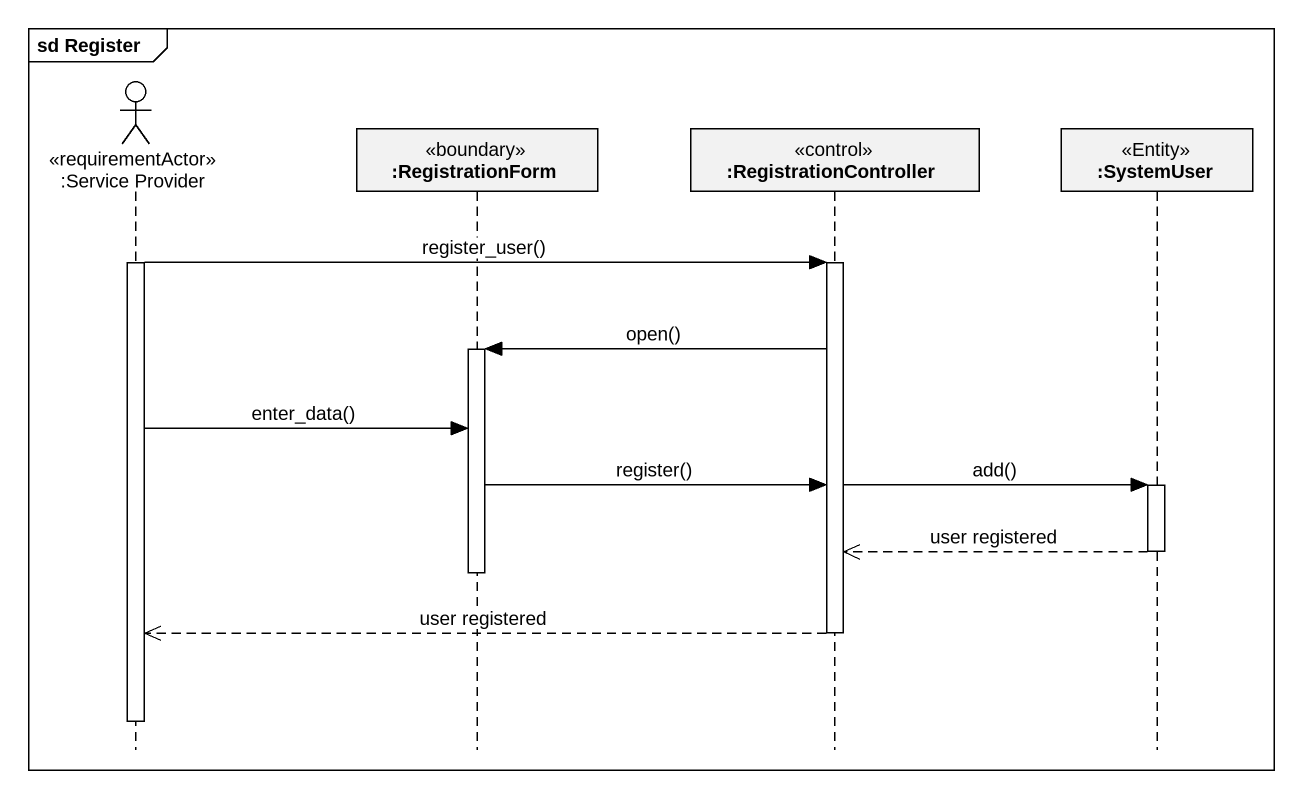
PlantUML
@startuml
mainframe sd Register
hide footbox
actor ":Service Provider" as Service_Provider <<requirementActor>>
participant ":RegistrationForm" as RegistrationForm <<boundary>>
participant ":RegistrationController" as RegistrationController <<control>>
participant ":SystemUser" as SystemUser <<Entity>>

activate Service_Provider
Service_Provider -> RegistrationController : register_user()
activate RegistrationController
RegistrationController -> RegistrationForm : open()
activate RegistrationForm
Service_Provider -> RegistrationForm : enter_data()
RegistrationForm -> RegistrationController : register()
RegistrationController -> SystemUser : add()
activate SystemUser
SystemUser -->> RegistrationController : user registered
deactivate SystemUser
deactivate RegistrationForm
RegistrationController -->> Service_Provider : user registered
deactivate RegistrationController
deactivate Service_Provider
@enduml
